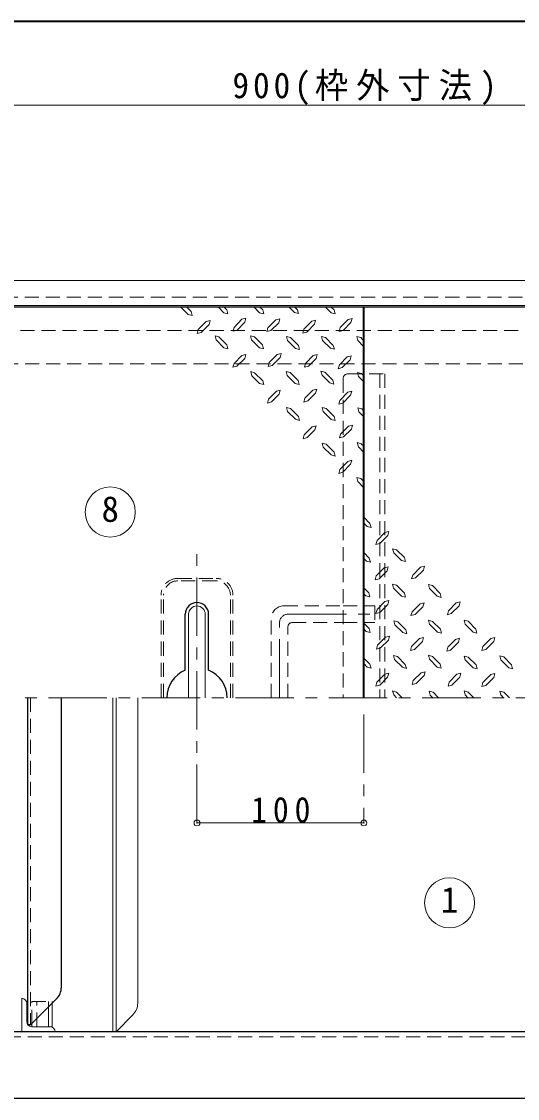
# Model space of a CAD drawing. Units: millimetres at full size, sheet at 1:7; details may follow other scales. Extents: x -1487 to 1348, y -983 to 984.
# Drawn here: x -385 to -88, y 339 to 984 of the extents above; entities that cross this region are included whole.
import ezdxf
from ezdxf.enums import TextEntityAlignment as Align

# ---------------------------------------------------------------- set-up
doc = ezdxf.new("R2010")
doc.units = ezdxf.units.MM
doc.header["$LTSCALE"] = 7
doc.header["$PDMODE"] = 32
doc.header["$PDSIZE"] = 3.5
doc.linetypes.add('CHAIN1', pattern=[8, 5, -1, 1, -1])
doc.linetypes.add('DASHED1', pattern=[1.8, 1.2, -0.6])
doc.layers.add('0-A', color=4, linetype='Continuous', lineweight=9)
doc.styles.add('ＭＳ ゴシック', font='')
doc.styles.get('ＭＳ ゴシック').set_extended_font_data('MS Gothic')

msp = doc.modelspace()

# ---------------------------------------------------------------- linework, layer by layer
at = {"layer": '0-A', "color": 1, "lineweight": 40}
for p, q in [((1347.643, 983.513), (-1487.357, 983.513)), ((-179.857, 578.513), (-179.857, 812.513))]:
    msp.add_line(p, q, dxfattribs=at)
at = {"layer": '0-A'}
for p, q in [((-629.857, 933.513), (270.143, 933.513)), ((-289.578, 812.513), (-285.045, 808.088)), ((-286.02, 812.513), (-283.32, 809.813)), ((-267.045, 812.513), (-263.67, 809.138)), ((-245.67, 812.513), (-242.295, 809.138)), ((-239.895, 808.463), (-242.295, 809.138)), ((-242.145, 812.513), (-240.495, 810.863)), ((-240.495, 810.863), (-239.895, 808.463)), ((-224.543, 812.513), (-221.37, 809.213)), ((-218.97, 808.613), (-221.37, 809.213)), ((-221.145, 812.513), (-219.57, 810.938)), ((-219.57, 810.938), (-218.97, 808.613)), ((-202.845, 812.513), (-199.47, 809.138)), ((-197.07, 808.463), (-199.47, 809.138)), ((-199.395, 812.513), (-197.745, 810.863)), ((-197.745, 810.863), (-197.07, 808.463)), ((-279.12, 799.088), (-274.32, 803.888)), ((-277.32, 797.363), (-272.595, 802.088)), ((-274.32, 803.888), (-271.995, 804.488)), ((-271.995, 804.488), (-272.595, 802.088)), ((-257.67, 800.363), (-258.27, 798.038)), ((-255.87, 798.638), (-251.22, 803.363)), ((-237.345, 800.138), (-238.02, 797.813)), ((-237.345, 800.138), (-232.62, 804.938)), ((-235.62, 798.413), (-230.895, 803.138)), ((-215.895, 799.238), (-211.095, 804.038)), ((-214.095, 797.513), (-209.37, 802.238)), ((-211.095, 804.038), (-208.77, 804.638)), ((-208.77, 804.638), (-209.37, 802.238)), ((-194.07, 800.213), (-194.745, 797.888)), ((-194.07, 800.213), (-189.345, 805.013)), ((-192.345, 798.488), (-187.62, 803.213)), ((-189.345, 805.013), (-186.945, 805.613)), ((-186.945, 805.613), (-187.62, 803.213)), ((-279.12, 799.088), (-279.72, 796.763)), ((-277.32, 797.363), (-279.72, 796.763)), ((-266.67, 794.588), (-268.995, 795.188)), ((-268.395, 792.788), (-268.995, 795.188)), ((-266.67, 794.588), (-261.945, 789.788)), ((-255.87, 798.638), (-258.27, 798.038)), ((-247.17, 792.863), (-247.77, 795.263)), ((-245.445, 794.588), (-247.77, 795.263)), ((-245.445, 794.588), (-240.645, 789.863)), ((-235.62, 798.413), (-238.02, 797.813)), ((-223.845, 794.213), (-226.245, 794.813)), ((-225.57, 792.413), (-226.245, 794.813)), ((-223.845, 794.213), (-219.12, 789.488)), ((-215.895, 799.238), (-216.495, 796.913)), ((-214.095, 797.513), (-216.495, 796.913)), ((-204.645, 792.563), (-205.32, 794.963)), ((-202.92, 794.288), (-205.32, 794.963)), ((-202.92, 794.288), (-198.195, 789.563)), ((-192.345, 798.488), (-194.745, 797.888)), ((-181.77, 794.213), (-184.17, 794.813)), ((-183.495, 792.413), (-184.17, 794.813)), ((-181.77, 794.213), (-179.857, 792.027)), ((-268.395, 792.788), (-263.67, 788.063)), ((-247.17, 792.863), (-242.445, 788.138)), ((-240.045, 787.538), (-242.445, 788.138)), ((-240.645, 789.863), (-240.045, 787.538)), ((-225.57, 792.413), (-220.92, 787.763)), ((-218.52, 787.088), (-220.92, 787.763)), ((-219.12, 789.488), (-218.52, 787.088)), ((-204.645, 792.563), (-199.92, 787.838)), ((-197.52, 787.238), (-199.92, 787.838)), ((-198.195, 789.563), (-197.52, 787.238)), ((-183.495, 792.413), (-179.857, 788.776)), ((-257.67, 778.763), (-252.945, 783.563)), ((-255.945, 777.038), (-251.22, 781.763)), ((-252.945, 783.563), (-250.62, 784.163)), ((-250.62, 784.163), (-251.22, 781.763)), ((-236.52, 779.288), (-231.795, 784.013)), ((-234.795, 777.563), (-230.07, 782.288)), ((-231.795, 784.013), (-229.47, 784.688)), ((-229.47, 784.688), (-230.07, 782.288)), ((-214.92, 778.763), (-210.195, 783.563)), ((-213.12, 777.038), (-208.47, 781.763)), ((-210.195, 783.563), (-207.795, 784.163)), ((-207.795, 784.163), (-208.47, 781.763)), ((-194.52, 777.938), (-189.795, 782.663)), ((-192.795, 776.213), (-188.07, 780.938)), ((-257.67, 778.763), (-258.345, 776.438)), ((-255.945, 777.038), (-258.345, 776.438)), ((-236.52, 779.288), (-237.195, 776.888)), ((-234.795, 777.563), (-237.195, 776.888)), ((-214.92, 778.763), (-215.52, 776.438)), ((-213.12, 777.038), (-215.52, 776.438)), ((-203.22, 773.513), (-205.545, 774.188)), ((-204.945, 771.788), (-205.545, 774.188)), ((-194.52, 777.938), (-195.195, 775.538)), ((-192.795, 776.213), (-195.195, 775.538)), ((-245.295, 773.138), (-247.62, 773.813)), ((-247.02, 771.413), (-247.62, 773.813)), ((-247.02, 771.413), (-242.295, 766.688)), ((-245.295, 773.138), (-240.495, 768.413)), ((-240.495, 768.413), (-239.895, 766.088)), ((-223.995, 773.213), (-226.395, 773.888)), ((-225.72, 771.488), (-226.395, 773.888)), ((-225.72, 771.488), (-220.995, 766.763)), ((-223.995, 773.213), (-219.27, 768.488)), ((-219.27, 768.488), (-218.595, 766.088)), ((-204.945, 771.788), (-200.22, 767.063)), ((-203.22, 773.513), (-198.42, 768.788)), ((-198.42, 768.788), (-197.82, 766.388)), ((-181.32, 772.763), (-183.72, 773.363)), ((-183.045, 770.963), (-183.72, 773.363)), ((-183.045, 770.963), (-179.857, 767.776)), ((-181.32, 772.763), (-179.857, 771.301)), ((-239.895, 766.088), (-242.295, 766.688)), ((-218.595, 766.088), (-220.995, 766.763)), ((-215.22, 757.988), (-210.495, 762.713)), ((-197.82, 766.388), (-200.22, 767.063)), ((-194.22, 756.638), (-189.495, 761.438)), ((-189.495, 761.438), (-187.095, 762.038)), ((-187.095, 762.038), (-187.77, 759.638)), ((-236.97, 757.388), (-237.645, 754.988)), ((-235.245, 755.663), (-237.645, 754.988)), ((-235.245, 755.663), (-230.52, 760.388)), ((-215.22, 757.988), (-215.895, 755.588)), ((-213.495, 756.263), (-215.895, 755.588)), ((-213.495, 756.263), (-208.77, 760.988)), ((-194.22, 756.638), (-194.82, 754.313)), ((-192.42, 754.913), (-194.82, 754.313)), ((-192.42, 754.913), (-187.77, 759.638)), ((-225.57, 750.038), (-226.245, 752.438)), ((-223.845, 751.763), (-226.245, 752.438)), ((-225.57, 750.038), (-220.92, 745.313)), ((-223.845, 751.763), (-219.12, 747.038)), ((-202.47, 751.688), (-204.795, 752.288)), ((-204.195, 749.888), (-204.795, 752.288)), ((-204.195, 749.888), (-199.47, 745.163)), ((-202.47, 751.688), (-197.67, 746.888)), ((-182.82, 749.663), (-183.42, 752.063)), ((-181.02, 751.463), (-183.42, 752.063)), ((-182.82, 749.663), (-179.857, 746.701)), ((-181.02, 751.463), (-179.857, 750.301)), ((-218.52, 744.638), (-220.92, 745.313)), ((-219.12, 747.038), (-218.52, 744.638)), ((-197.07, 744.563), (-199.47, 745.163)), ((-197.67, 746.888), (-197.07, 744.563)), ((-189.045, 741.263), (-186.645, 741.863)), ((-186.645, 741.863), (-187.32, 739.463)), ((-215.595, 736.013), (-216.27, 733.613)), ((-215.595, 736.013), (-210.87, 740.738)), ((-213.87, 734.288), (-209.145, 739.013)), ((-193.77, 736.463), (-194.37, 734.138)), ((-193.77, 736.463), (-189.045, 741.263)), ((-191.97, 734.738), (-187.32, 739.463)), ((-213.87, 734.288), (-216.27, 733.613)), ((-202.47, 730.388), (-204.87, 730.988)), ((-204.195, 728.588), (-204.87, 730.988)), ((-202.47, 730.388), (-197.745, 725.663)), ((-191.97, 734.738), (-194.37, 734.138)), ((-183.12, 728.888), (-183.795, 731.288)), ((-181.395, 730.688), (-183.795, 731.288)), ((-183.12, 728.888), (-179.857, 725.495)), ((-181.395, 730.688), (-179.857, 729.151)), ((-204.195, 728.588), (-199.47, 723.938)), ((-197.07, 723.263), (-199.47, 723.938)), ((-197.745, 725.663), (-197.07, 723.263)), ((-194.22, 715.313), (-189.495, 720.038)), ((-192.42, 713.588), (-187.77, 718.313)), ((-189.495, 720.038), (-187.095, 720.713)), ((-187.095, 720.713), (-187.77, 718.313)), ((-194.22, 715.313), (-194.82, 712.913)), ((-192.42, 713.588), (-194.82, 712.913)), ((-183.495, 708.113), (-184.17, 710.513)), ((-181.77, 709.913), (-184.17, 710.513)), ((-181.77, 709.913), (-179.857, 708.001)), ((-183.495, 708.113), (-179.857, 704.33)), ((-176.22, 682.913), (-179.857, 686.696)), ((-177.945, 681.113), (-179.857, 683.026)), ((-177.945, 681.113), (-175.545, 680.513)), ((-176.22, 682.913), (-175.545, 680.513)), ((-167.295, 677.438), (-171.945, 672.713)), ((-167.295, 677.438), (-164.895, 678.113)), ((-165.495, 675.713), (-164.895, 678.113)), ((-172.62, 670.313), (-171.945, 672.713)), ((-170.22, 670.988), (-172.62, 670.313)), ((-165.495, 675.713), (-170.22, 670.988)), ((-176.595, 662.138), (-179.857, 665.531)), ((-162.645, 667.763), (-160.245, 667.088)), ((-161.97, 665.363), (-162.645, 667.763)), ((-157.245, 660.638), (-161.97, 665.363)), ((-155.52, 662.438), (-160.245, 667.088)), ((-178.32, 660.338), (-179.857, 661.876)), ((-178.32, 660.338), (-175.92, 659.738)), ((-176.595, 662.138), (-175.92, 659.738)), ((-157.245, 660.638), (-154.845, 660.038)), ((-155.52, 662.438), (-154.845, 660.038)), ((-173.07, 649.163), (-172.395, 651.563)), ((-167.745, 656.288), (-172.395, 651.563)), ((-165.945, 654.563), (-170.67, 649.763)), ((-167.745, 656.288), (-165.345, 656.888)), ((-165.945, 654.563), (-165.345, 656.888)), ((-145.845, 656.738), (-150.57, 652.013)), ((-144.12, 655.013), (-148.845, 650.288)), ((-145.845, 656.738), (-143.445, 657.413)), ((-144.12, 655.013), (-143.445, 657.413)), ((-170.67, 649.763), (-173.07, 649.163)), ((-162.645, 646.463), (-160.245, 645.863)), ((-162.045, 644.138), (-162.645, 646.463)), ((-155.52, 641.138), (-160.245, 645.863)), ((-141.195, 646.388), (-138.795, 645.713)), ((-140.595, 643.988), (-141.195, 646.388)), ((-134.145, 640.988), (-138.795, 645.713)), ((-176.895, 641.363), (-179.857, 644.326)), ((-178.695, 639.563), (-179.857, 640.726)), ((-178.695, 639.563), (-176.295, 638.963)), ((-176.895, 641.363), (-176.295, 638.963)), ((-157.245, 639.338), (-162.045, 644.138)), ((-157.245, 639.338), (-154.92, 638.738)), ((-155.52, 641.138), (-154.92, 638.738)), ((-135.87, 639.263), (-140.595, 643.988)), ((-135.87, 639.263), (-133.47, 638.588)), ((-134.145, 640.988), (-133.47, 638.588)), ((-167.295, 636.113), (-171.945, 631.388)), ((-165.495, 634.388), (-170.22, 629.588)), ((-167.295, 636.113), (-164.895, 636.713)), ((-165.495, 634.388), (-164.895, 636.713)), ((-146.22, 634.763), (-150.945, 630.038)), ((-144.495, 633.038), (-149.22, 628.313)), ((-146.22, 634.763), (-143.82, 635.438)), ((-144.495, 633.038), (-143.82, 635.438)), ((-124.47, 635.363), (-129.195, 630.638)), ((-124.47, 635.363), (-122.07, 636.038)), ((-122.745, 633.638), (-122.07, 636.038)), ((-172.62, 628.988), (-171.945, 631.388)), ((-170.22, 629.588), (-172.62, 628.988)), ((-176.67, 620.063), (-179.857, 623.251)), ((-178.395, 618.263), (-179.857, 619.726)), ((-176.67, 620.063), (-175.995, 617.663)), ((-161.895, 624.638), (-159.495, 623.963)), ((-161.295, 622.238), (-161.895, 624.638)), ((-156.495, 617.513), (-161.295, 622.238)), ((-154.77, 619.238), (-159.495, 623.963)), ((-154.77, 619.238), (-154.17, 616.838)), ((-141.12, 624.938), (-138.72, 624.263)), ((-140.445, 622.538), (-141.12, 624.938)), ((-135.72, 617.813), (-140.445, 622.538)), ((-133.995, 619.538), (-138.72, 624.263)), ((-133.995, 619.538), (-133.32, 617.138)), ((-119.82, 624.938), (-117.42, 624.338)), ((-119.22, 622.613), (-119.82, 624.938)), ((-114.42, 617.888), (-119.22, 622.613)), ((-112.695, 619.613), (-117.42, 624.338)), ((-112.695, 619.613), (-112.095, 617.213)), ((-178.395, 618.263), (-175.995, 617.663)), ((-166.92, 614.813), (-171.645, 610.088)), ((-165.195, 613.088), (-169.92, 608.363)), ((-166.92, 614.813), (-164.52, 615.488)), ((-165.195, 613.088), (-164.52, 615.488)), ((-156.495, 617.513), (-154.17, 616.838)), ((-146.595, 613.988), (-151.245, 609.263)), ((-146.595, 613.988), (-144.195, 614.588)), ((-144.795, 612.263), (-144.195, 614.588)), ((-135.72, 617.813), (-133.32, 617.138)), ((-124.92, 613.463), (-129.645, 608.738)), ((-124.92, 613.463), (-122.52, 614.138)), ((-123.195, 611.738), (-122.52, 614.138)), ((-114.42, 617.888), (-112.095, 617.213)), ((-103.77, 613.988), (-108.495, 609.263)), ((-103.77, 613.988), (-101.37, 614.588)), ((-102.045, 612.263), (-101.37, 614.588)), ((-151.92, 606.863), (-151.245, 609.263)), ((-149.52, 607.463), (-151.92, 606.863)), ((-144.795, 612.263), (-149.52, 607.463)), ((-130.245, 606.338), (-129.645, 608.738)), ((-127.92, 607.013), (-130.245, 606.338)), ((-123.195, 611.738), (-127.92, 607.013)), ((-109.095, 606.863), (-108.495, 609.263)), ((-106.77, 607.463), (-109.095, 606.863)), ((-102.045, 612.263), (-106.77, 607.463)), ((-176.22, 598.613), (-179.857, 602.251)), ((-162.195, 603.788), (-159.795, 603.188)), ((-161.52, 601.463), (-162.195, 603.788)), ((-156.795, 596.738), (-161.52, 601.463)), ((-155.07, 598.463), (-159.795, 603.188)), ((-141.195, 603.938), (-138.795, 603.263)), ((-140.595, 601.538), (-141.195, 603.938)), ((-135.87, 596.813), (-140.595, 601.538)), ((-134.145, 598.613), (-138.795, 603.263)), ((-119.67, 603.488), (-117.27, 602.888)), ((-119.07, 601.163), (-119.67, 603.488)), ((-114.27, 596.438), (-119.07, 601.163)), ((-112.545, 598.163), (-117.27, 602.888)), ((-93.045, 596.438), (-97.77, 601.238)), ((-91.32, 598.238), (-96.045, 602.963)), ((-177.945, 596.813), (-179.857, 598.999)), ((-177.945, 596.813), (-175.545, 596.213)), ((-176.22, 598.613), (-175.545, 596.213)), ((-156.795, 596.738), (-154.395, 596.063)), ((-155.07, 598.463), (-154.395, 596.063)), ((-145.62, 593.513), (-150.345, 588.788)), ((-145.62, 593.513), (-143.22, 594.113)), ((-143.82, 591.788), (-143.22, 594.113)), ((-135.87, 596.813), (-133.47, 596.213)), ((-134.145, 598.613), (-133.47, 596.213)), ((-114.27, 596.438), (-111.945, 595.763)), ((-112.545, 598.163), (-111.945, 595.763)), ((-93.045, 596.438), (-90.72, 595.838)), ((-91.32, 598.238), (-90.72, 595.838)), ((-172.77, 585.413), (-172.095, 587.813)), ((-167.37, 592.538), (-172.095, 587.813)), ((-165.645, 590.813), (-170.37, 586.013)), ((-167.37, 592.538), (-164.97, 593.138)), ((-165.645, 590.813), (-164.97, 593.138)), ((-150.945, 586.388), (-150.345, 588.788)), ((-148.62, 586.988), (-150.945, 586.388)), ((-143.82, 591.788), (-148.62, 586.988)), ((-124.095, 592.613), (-128.82, 587.888)), ((-122.37, 590.888), (-127.095, 586.088)), ((-124.095, 592.613), (-121.695, 593.213)), ((-122.37, 590.888), (-121.695, 593.213)), ((-103.845, 592.388), (-108.495, 587.663)), ((-103.845, 592.388), (-101.445, 592.988)), ((-102.045, 590.663), (-101.445, 592.988)), ((-170.37, 586.013), (-172.77, 585.413)), ((-162.645, 582.563), (-160.245, 581.888)), ((-161.97, 580.163), (-162.645, 582.563)), ((-156.87, 578.513), (-160.245, 581.888)), ((-140.745, 582.413), (-138.345, 581.813)), ((-140.145, 580.088), (-140.745, 582.413)), ((-135.172, 578.513), (-138.345, 581.813)), ((-119.82, 582.563), (-117.42, 581.888)), ((-119.22, 580.163), (-119.82, 582.563)), ((-114.045, 578.513), (-117.42, 581.888)), ((-92.67, 578.513), (-96.045, 581.888)), ((-315.357, 395.655), (-315.357, 578.513)), ((-160.32, 578.513), (-161.97, 580.163)), ((-138.57, 578.513), (-140.145, 580.088)), ((-117.57, 578.513), (-119.22, 580.163)), ((-179.857, 503.513), (-279.857, 503.513)), ((-328.357, 378.513), (-318.286, 388.584))]:
    msp.add_line(p, q, dxfattribs=at)
at = {"layer": '0-A', "color": 7, "lineweight": 18}
for p, q in [((270.143, 828.513), (-629.857, 828.513)), ((255.143, 813.513), (-614.857, 813.513)), ((-284.857, 578.513), (-284.857, 628.513)), ((-274.857, 578.513), (-274.857, 628.513)), ((-330.357, 378.513), (-330.357, 578.513)), ((-328.357, 578.513), (-328.357, 378.513)), ((-384.857, 398.513), (-384.857, 378.513)), ((-381.857, 384.513), (-381.857, 395.513)), ((-366.702, 395.434), (-366.702, 381.513)), ((-368.859, 381.513), (-368.859, 393.277)), ((-378.857, 381.513), (-378.857, 383.279)), ((-366.702, 381.513), (-378.857, 381.513))]:
    msp.add_line(p, q, dxfattribs=at)
at = {"layer": '0-A', "color": 5, "lineweight": 25}
for p, q in [((254.143, 812.513), (-398.315, 812.513)), ((-286.857, 595.096), (-286.857, 628.513)), ((-272.857, 595.096), (-272.857, 628.513)), ((-381.107, 382.529), (-381.107, 578.513)), ((-361.107, 405.171), (-361.107, 578.513)), ((220.143, 378.513), (-579.857, 378.513)), ((250.143, 338.513), (-609.857, 338.513))]:
    msp.add_line(p, q, dxfattribs=at)
at = {"layer": '0-A', "linetype": 'DASHED1'}
for p, q in [((240.143, 798.513), (-396.919, 798.513)), ((-395.409, 778.513), (220.143, 778.513)), ((-170.357, 772.513), (-170.357, 578.513)), ((-192.357, 633.513), (-173.357, 633.513)), ((-173.357, 633.513), (-173.357, 623.513)), ((-192.357, 623.513), (-173.357, 623.513)), ((-378.857, 383.279), (-378.857, 396.513)), ((-375.857, 381.513), (-375.857, 396.513)), ((-368.859, 393.277), (-368.859, 396.513))]:
    msp.add_line(p, q, dxfattribs=at)
at = {"layer": '0-A', "color": 7, "linetype": 'DASHED1', "lineweight": 18}
for p, q in [((-192.357, 769.513), (-192.357, 578.513)), ((-189.357, 772.513), (-167.357, 772.513)), ((-167.357, 772.513), (-167.357, 578.513)), ((-291.357, 650.013), (-268.357, 650.013)), ((-268.357, 648.513), (-291.357, 648.513)), ((-301.357, 578.513), (-301.357, 640.013)), ((-299.857, 578.513), (-299.857, 640.013)), ((-259.857, 578.513), (-259.857, 640.013)), ((-258.357, 578.513), (-258.357, 640.013)), ((-227.857, 633.513), (-192.357, 633.513)), ((-235.357, 578.513), (-235.357, 626.013)), ((-225.357, 578.513), (-225.357, 621.013)), ((-222.857, 623.513), (-192.357, 623.513)), ((-379.607, 578.513), (-379.607, 382.529)), ((-582.857, 375.513), (223.143, 375.513))]:
    msp.add_line(p, q, dxfattribs=at)
at = {"layer": '0-A', "linetype": 'CHAIN1'}
for p, q in [((-279.857, 503.513), (-279.857, 665.013)), ((-225.357, 628.513), (-173.357, 628.513)), ((-230.357, 578.513), (-230.357, 623.513)), ((-704.857, 578.513), (460.143, 578.513)), ((-179.857, 568.513), (-179.857, 503.513))]:
    msp.add_line(p, q, dxfattribs=at)
at = {"layer": '0-A', "linetype": 'DASHED1'}
for points in [[(-619.857, 578.513), (-619.857, 808.513), (-609.857, 818.513), (250.143, 818.513)], [(-378.857, 396.513), (-366.702, 396.513), (-366.702, 395.434)]]:
    msp.add_lwpolyline(points, dxfattribs=at)
at = {"layer": '0-A'}
for points in [[(-283.32, 809.813), (-282.645, 807.413), (-285.045, 808.088)], [(-263.595, 812.513), (-261.945, 810.863), (-261.27, 808.538), (-263.67, 809.138)], [(-257.67, 800.363), (-252.945, 805.163), (-250.545, 805.763), (-251.22, 803.363)], [(-232.62, 804.938), (-230.295, 805.538), (-230.895, 803.138)], [(-261.945, 789.788), (-261.27, 787.463), (-263.67, 788.063)], [(-189.795, 782.663), (-187.47, 783.338), (-188.07, 780.938)], [(-236.97, 757.388), (-232.245, 762.113), (-229.92, 762.788), (-230.52, 760.388)], [(-210.495, 762.713), (-208.095, 763.313), (-208.77, 760.988)], [(-210.87, 740.738), (-208.47, 741.338), (-209.145, 739.013)], [(-148.845, 650.288), (-151.245, 649.688), (-150.57, 652.013)], [(-122.745, 633.638), (-127.47, 628.913), (-129.795, 628.238), (-129.195, 630.638)], [(-149.22, 628.313), (-151.62, 627.713), (-150.945, 630.038)], [(-169.92, 608.363), (-172.245, 607.688), (-171.645, 610.088)], [(-97.77, 601.238), (-98.445, 603.563), (-96.045, 602.963)], [(-127.095, 586.088), (-129.42, 585.488), (-128.82, 587.888)], [(-102.045, 590.663), (-106.77, 585.863), (-109.17, 585.263), (-108.495, 587.663)], [(-96.12, 578.513), (-97.77, 580.163), (-98.445, 582.488), (-96.045, 581.888)]]:
    msp.add_lwpolyline(points, dxfattribs=at)
at = {"layer": '0-A', "color": 5, "lineweight": 25}
msp.add_lwpolyline([(-364.036, 398.1), (-379.607, 382.529), (-381.107, 382.529)], dxfattribs=at)
at = {"layer": '0-A', "color": 7, "lineweight": 18}
for centre in [(-331.81, 689.746), (-128.504, 455.668)]:
    msp.add_circle(centre, 15, dxfattribs=at)
at = {"layer": '0-A', "color": 7, "linetype": 'DASHED1', "lineweight": 18}
for centre, radius, start, end in [((-189.357, 769.513), 3, 90, 180), ((-291.357, 640.013), 10, 90, 180), ((-291.357, 640.013), 8.5, 90, 180), ((-268.357, 640.013), 10, 0, 90), ((-268.357, 640.013), 8.5, 0, 90), ((-227.857, 626.013), 7.5, 90, 180), ((-222.857, 621.013), 2.5, 90, 180)]:
    msp.add_arc(centre, radius, start, end, dxfattribs=at)
at = {"layer": '0-A', "color": 5, "lineweight": 25}
for centre, radius, start, end in [((-279.857, 628.513), 7, 0, 180), ((-279.857, 578.513), 18, 112.88538, 180), ((-279.857, 578.513), 18, 0, 67.11462), ((-371.107, 405.171), 10, 315, 360)]:
    msp.add_arc(centre, radius, start, end, dxfattribs=at)
at = {"layer": '0-A', "color": 7, "lineweight": 18}
for centre, radius, start, end in [((-279.857, 628.513), 5, 0, 180), ((-384.857, 395.513), 3, 0, 90), ((-378.857, 384.513), 3, 180, 270), ((-367.857, 378.513), 3, 0, 90)]:
    msp.add_arc(centre, radius, start, end, dxfattribs=at)
at = {"layer": '0-A', "linetype": 'CHAIN1'}
msp.add_arc((-225.357, 623.513), 5, 90, 180, dxfattribs=at)
at = {"layer": '0-A'}
msp.add_arc((-325.357, 395.655), 10, 315, 360, dxfattribs=at)
for p in [(-279.857, 503.513), (-179.857, 503.513)]:
    msp.add_point(p, dxfattribs=at)

# ---------------------------------------------------------------- texts
at = {"layer": '0-A', "color": 7, "style": 'ＭＳ ゴシック'}
for s, p in [('8', (-337.06, 679.246)), ('1', (-133.754, 445.168))]:
    msp.add_text(s, height=15.4, dxfattribs=at).set_placement(p, align=Align.BOTTOM_LEFT)
at = {"layer": '0-A', "color": 7, "char_height": 15.4, "attachment_point": 7, "style": 'ＭＳ ゴシック'}
for s, insert in [('\\T1.24;\\W0.95;900(枠外寸法)', (-258.607, 933.513)), ('\\T1.38;\\W0.9;100', (-247.357, 503.513))]:
    msp.add_mtext(s, dxfattribs=dict(at, insert=insert))

doc.saveas('drawing.dxf')
